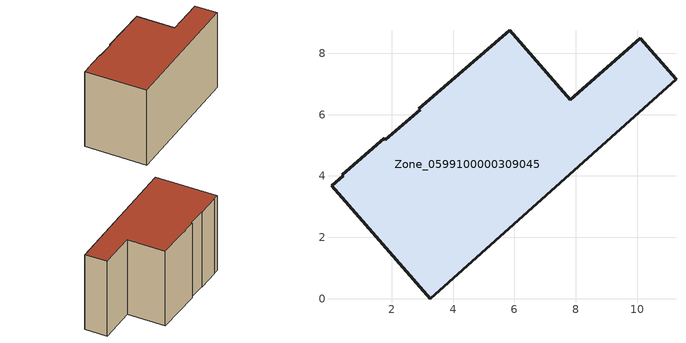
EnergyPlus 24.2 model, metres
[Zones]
Zone_0599100000309045
 floor ground (C_G): 0.38,4.05 1.75,5.22 1.78,5.18 2.92,6.16 2.88,6.2 5.85,8.75 7.82,6.49 10.11,8.49 11.27,7.16 3.25,0 0.03,3.68 0.41,4 z0
 wall outside (C_F): 11.27,7.16 10.11,8.49 7.82,6.49 5.85,8.75 2.88,6.2 2.92,6.16 1.78,5.18 1.75,5.22 0.38,4.05 0.41,4 0.03,3.68 3.25,0 11.27,7.16 z0:6.32
 roof outside (C_R): 1.75,5.22 0.38,4.05 0.41,4 0.03,3.68 3.25,0 11.27,7.16 10.11,8.49 7.82,6.49 5.85,8.75 2.88,6.2 2.92,6.16 1.78,5.18 z6.32
[BUILDING]
Pand.0599100000309045: North Axis=0; Terrain=City; Loads Convergence Tolerance Value=0.04; Temperature Convergence Tolerance Value=0.4; Solar Distribution=FullExterior; Maximum Number of Warmup Days=25; Minimum Number of Warmup Days=1
[Site:Location]
Rotterdam.The.Hague.AP_ZH_NLD Design_Conditions: Latitude=51.96; Longitude=4.45; Time Zone=1; Elevation=-4.5
[SITE:GROUNDTEMPERATURE:BUILDINGSURFACE]
18, 18, 18, 18, 18, 18, 18, 18, 18, 18, 18, 18
[MATERIAL] Thermal Absorptance=0.9; Solar Absorptance=0.7; Visible Absorptance=0.7
Name | Roughness | Thickness | Conductivity | Density | Specific Heat
G.TC.1946 | MediumSmooth | 0.15 | 1 | 540 | 1210
F.TC.1946 | Rough | 0.3 | 0.857143 | 1920 | 840
R.TC.1946 | MediumRough | 0.2 | 0.909091 | 1500 | 1000
[CONSTRUCTION]
C_G: G.TC.1946
C_F: F.TC.1946
C_R: R.TC.1946
[ZONE]
Zone_0599100000309045: Type=1; Multiplier=1; Ceiling Height=Autocalculate; Volume=Autocalculate; Floor Area=autocalculate; Part of Total Floor Area=Yes
[ZONEINFILTRATION:DESIGNFLOWRATE]
Infil_Zone_0599100000309045: Zone or ZoneList or Space or SpaceList=Zone_0599100000309045; Schedule=AlwaysOn; Design Flow Rate Calculation Method=Flow/Area; Flow Rate per Floor Area=0.003; Constant Term Coefficient=1; Temperature Term Coefficient=0; Velocity Term Coefficient=0; Velocity Squared Term Coefficient=0
[HVACTEMPLATE:ZONE:IDEALLOADSAIRSYSTEM]
Zone_0599100000309045: Maximum Heating Supply Air Temperature=50; Minimum Cooling Supply Air Temperature=13; Maximum Heating Supply Air Humidity Ratio=0.0156; Minimum Cooling Supply Air Humidity Ratio=0.0077; Heating Limit=NoLimit; Cooling Limit=NoLimit; Dehumidification Control Type=ConstantSensibleHeatRatio; Cooling Sensible Heat Ratio=0.7; Dehumidification Setpoint=60; Humidification Control Type=None; Humidification Setpoint=30; Outdoor Air Method=None; Outdoor Air Flow Rate per Person=0.00944; Outdoor Air Flow Rate per Zone Floor Area=0; Outdoor Air Flow Rate per Zone=0; Demand Controlled Ventilation Type=None; Outdoor Air Economizer Type=NoEconomizer; Heat Recovery Type=None; Sensible Heat Recovery Effectiveness=0.7; Latent Heat Recovery Effectiveness=0.65
[ZONECONTROL:THERMOSTAT]
ThermostatControl_Zone_0599100000309045: Zone or ZoneList=Zone_0599100000309045; Control Type Schedule=DualSetpointControlType; Control 1=Thermostat_Zone_0599100000309045; Temperature Difference Between Cutout And Setpoint=0
[THERMOSTATSETPOINT:DUALSETPOINT]
Thermostat_Zone_0599100000309045: Heating Setpoint Temperature Schedule=HeatingSetpoint_Zone_0599100000309045; Cooling Setpoint Temperature Schedule=CoolingSetpoint_Zone_0599100000309045
[SCHEDULE:COMPACT]
HeatingSetpoint_Zone_0599100000309045: Through: 12/31, For: AllDays, Until: 24:00, 21
CoolingSetpoint_Zone_0599100000309045: Through: 12/31, For: AllDays, Until: 24:00, 24
DualSetpointControlType: Through: 12/31, For: AllDays, Until: 24:00, 4
AlwaysOn: Through: 12/31, For: AllDays, Until: 24:00, 1
